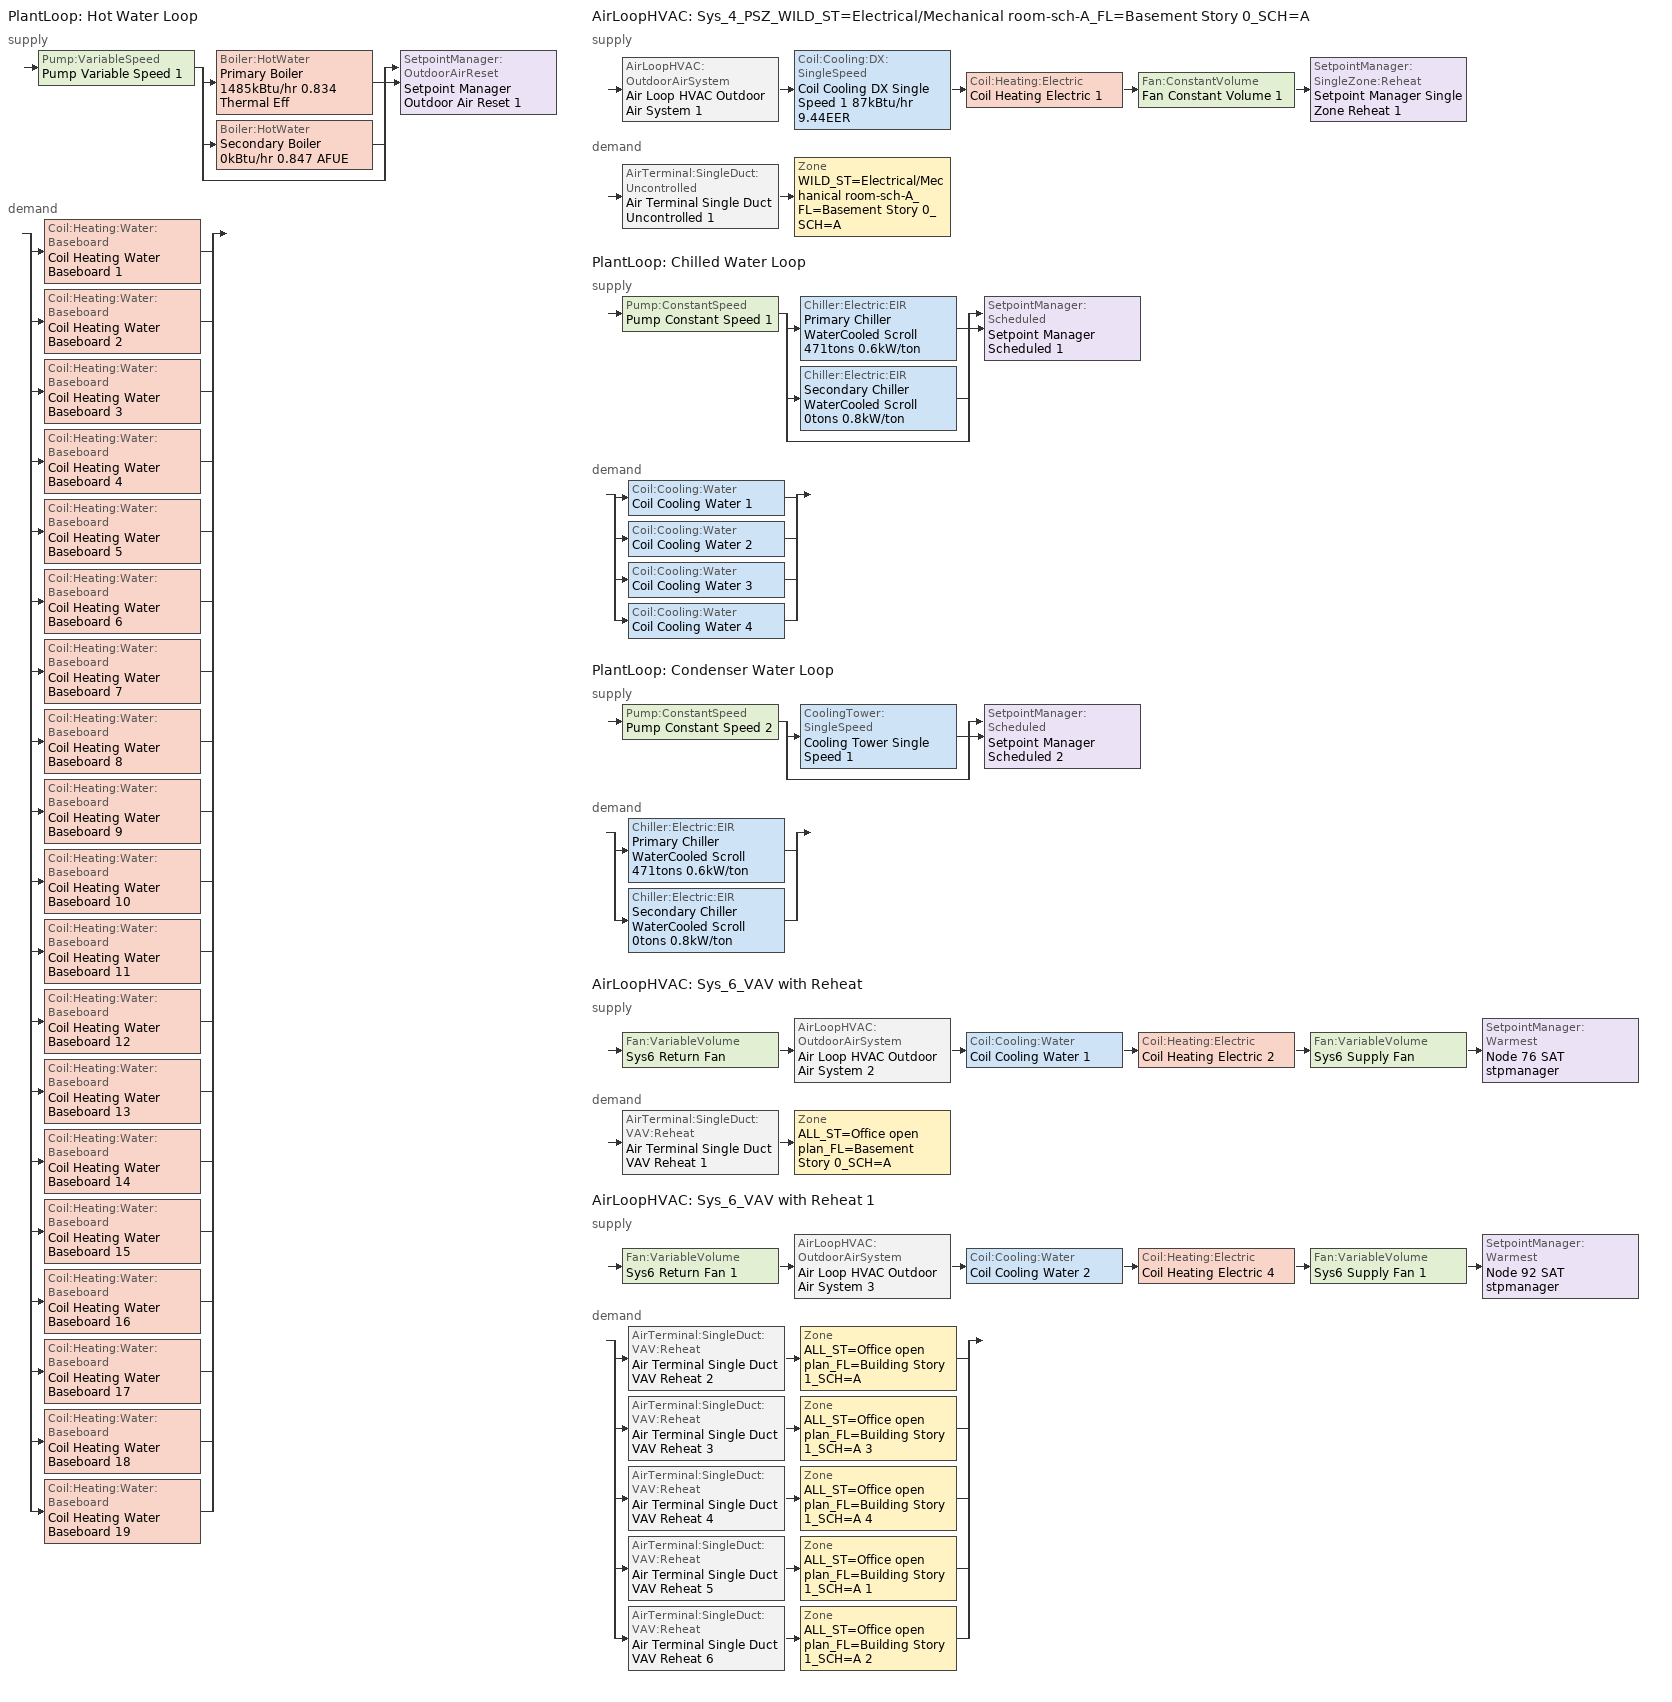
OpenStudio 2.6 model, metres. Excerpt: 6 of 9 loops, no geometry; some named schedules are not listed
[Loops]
PlantLoop 'Hot Water Loop'
 supply: Pump:VariableSpeed 'Pump Variable Speed 1' > split
  | Boiler:HotWater 'Primary Boiler 1485kBtu/hr 0.834 Thermal Eff'
  | Boiler:HotWater 'Secondary Boiler 0kBtu/hr 0.847 AFUE'
  | bypass
  join > SetpointManager:OutdoorAirReset 'Setpoint Manager Outdoor Air Reset 1'
 demand: split
  | Coil:Heating:Water:Baseboard 'Coil Heating Water Baseboard 1'
  | Coil:Heating:Water:Baseboard 'Coil Heating Water Baseboard 2'
  | Coil:Heating:Water:Baseboard 'Coil Heating Water Baseboard 3'
  | Coil:Heating:Water:Baseboard 'Coil Heating Water Baseboard 4'
  | Coil:Heating:Water:Baseboard 'Coil Heating Water Baseboard 5'
  | Coil:Heating:Water:Baseboard 'Coil Heating Water Baseboard 6'
  | Coil:Heating:Water:Baseboard 'Coil Heating Water Baseboard 7'
  | Coil:Heating:Water:Baseboard 'Coil Heating Water Baseboard 8'
  | Coil:Heating:Water:Baseboard 'Coil Heating Water Baseboard 9'
  | Coil:Heating:Water:Baseboard 'Coil Heating Water Baseboard 10'
  | Coil:Heating:Water:Baseboard 'Coil Heating Water Baseboard 11'
  | Coil:Heating:Water:Baseboard 'Coil Heating Water Baseboard 12'
  | Coil:Heating:Water:Baseboard 'Coil Heating Water Baseboard 13'
  | Coil:Heating:Water:Baseboard 'Coil Heating Water Baseboard 14'
  | Coil:Heating:Water:Baseboard 'Coil Heating Water Baseboard 15'
  | Coil:Heating:Water:Baseboard 'Coil Heating Water Baseboard 16'
  | Coil:Heating:Water:Baseboard 'Coil Heating Water Baseboard 17'
  | Coil:Heating:Water:Baseboard 'Coil Heating Water Baseboard 18'
  | Coil:Heating:Water:Baseboard 'Coil Heating Water Baseboard 19'
AirLoopHVAC 'Sys_4_PSZ_WILD_ST=Electrical/Mechanical room-sch-A_FL=Basement Story 0_SCH=A'
 supply: AirLoopHVAC:OutdoorAirSystem 'Air Loop HVAC Outdoor Air System 1' > Coil:Cooling:DX:SingleSpeed 'Coil Cooling DX Single Speed 1 87kBtu/hr 9.44EER' > Coil:Heating:Electric 'Coil Heating Electric 1' > Fan:ConstantVolume 'Fan Constant Volume 1' > SetpointManager:SingleZone:Reheat 'Setpoint Manager Single Zone Reheat 1'
 demand: AirTerminal:SingleDuct:Uncontrolled 'Air Terminal Single Duct Uncontrolled 1' > Zone 'WILD_ST=Electrical/Mechanical room-sch-A_FL=Basement Story 0_SCH=A'
PlantLoop 'Chilled Water Loop'
 supply: Pump:ConstantSpeed 'Pump Constant Speed 1' > split
  | Chiller:Electric:EIR 'Primary Chiller WaterCooled Scroll 471tons 0.6kW/ton'
  | Chiller:Electric:EIR 'Secondary Chiller WaterCooled Scroll 0tons 0.8kW/ton'
  | bypass
  join > SetpointManager:Scheduled 'Setpoint Manager Scheduled 1'
 demand: split
  | Coil:Cooling:Water 'Coil Cooling Water 1'
  | Coil:Cooling:Water 'Coil Cooling Water 2'
  | Coil:Cooling:Water 'Coil Cooling Water 3'
  | Coil:Cooling:Water 'Coil Cooling Water 4'
PlantLoop 'Condenser Water Loop'
 supply: Pump:ConstantSpeed 'Pump Constant Speed 2' > split
  | CoolingTower:SingleSpeed 'Cooling Tower Single Speed 1'
  | bypass
  join > SetpointManager:Scheduled 'Setpoint Manager Scheduled 2'
 demand: split
  | Chiller:Electric:EIR 'Primary Chiller WaterCooled Scroll 471tons 0.6kW/ton'
  | Chiller:Electric:EIR 'Secondary Chiller WaterCooled Scroll 0tons 0.8kW/ton'
AirLoopHVAC 'Sys_6_VAV with Reheat'
 supply: Fan:VariableVolume 'Sys6 Return Fan' > AirLoopHVAC:OutdoorAirSystem 'Air Loop HVAC Outdoor Air System 2' > Coil:Cooling:Water 'Coil Cooling Water 1' > Coil:Heating:Electric 'Coil Heating Electric 2' > Fan:VariableVolume 'Sys6 Supply Fan' > SetpointManager:Warmest 'Node 76 SAT stpmanager'
 demand: AirTerminal:SingleDuct:VAV:Reheat 'Air Terminal Single Duct VAV Reheat 1' > Zone 'ALL_ST=Office open plan_FL=Basement Story 0_SCH=A'
AirLoopHVAC 'Sys_6_VAV with Reheat 1'
 supply: Fan:VariableVolume 'Sys6 Return Fan 1' > AirLoopHVAC:OutdoorAirSystem 'Air Loop HVAC Outdoor Air System 3' > Coil:Cooling:Water 'Coil Cooling Water 2' > Coil:Heating:Electric 'Coil Heating Electric 4' > Fan:VariableVolume 'Sys6 Supply Fan 1' > SetpointManager:Warmest 'Node 92 SAT stpmanager'
 demand: split
  | AirTerminal:SingleDuct:VAV:Reheat 'Air Terminal Single Duct VAV Reheat 2' > Zone 'ALL_ST=Office open plan_FL=Building Story 1_SCH=A'
  | AirTerminal:SingleDuct:VAV:Reheat 'Air Terminal Single Duct VAV Reheat 3' > Zone 'ALL_ST=Office open plan_FL=Building Story 1_SCH=A 3'
  | AirTerminal:SingleDuct:VAV:Reheat 'Air Terminal Single Duct VAV Reheat 4' > Zone 'ALL_ST=Office open plan_FL=Building Story 1_SCH=A 4'
  | AirTerminal:SingleDuct:VAV:Reheat 'Air Terminal Single Duct VAV Reheat 5' > Zone 'ALL_ST=Office open plan_FL=Building Story 1_SCH=A 1'
  | AirTerminal:SingleDuct:VAV:Reheat 'Air Terminal Single Duct VAV Reheat 6' > Zone 'ALL_ST=Office open plan_FL=Building Story 1_SCH=A 2'
[Sizing:Zone] Zone Cooling Design Supply Air Temperature Input Method=SupplyAirTemperature; Zone Cooling Design Supply Air Temperature {C}=13; Zone Cooling Design Supply Air Temperature Difference {deltaC}=11.11; Zone Heating Design Supply Air Temperature Input Method=SupplyAirTemperature; Zone Heating Design Supply Air Temperature {C}=43; Zone Heating Design Supply Air Temperature Difference {deltaC}=11.11; Zone Cooling Design Supply Air Humidity Ratio {kg-H2O/kg-air}=0.0085; Zone Heating Design Supply Air Humidity Ratio {kg-H2O/kg-air}=0.008; Zone Heating Sizing Factor=1.3; Zone Cooling Sizing Factor=1.1; Cooling Design Air Flow Method=DesignDay; Heating Design Air Flow Method=DesignDay; Account for Dedicated Outdoor Air System=No; Dedicated Outdoor Air System Control Strategy=NeutralSupplyAir; Dedicated Outdoor Air Low Setpoint Temperature for Design {C}=autosize; Dedicated Outdoor Air High Setpoint Temperature for Design {C}=autosize
ALL_ST=Office open plan_FL=Building Story 1_SCH=A; ALL_ST=Office open plan_FL=Building Story 1_SCH=A 1; ALL_ST=Office open plan_FL=Building Story 1_SCH=A 2; ALL_ST=Office open plan_FL=Basement Story 0_SCH=A; ALL_ST=Office open plan_FL=Building Story 1_SCH=A 3; ALL_ST=Office open plan_FL=Building Story 1_SCH=A 4; WILD_ST=Electrical/Mechanical room-sch-A_FL=Basement Story 0_SCH=A
[Zone equipment]
ALL_ST=Office open plan_FL=Building Story 1_SCH=A: ALL_ST=Office open plan_FL=Building Story 1_SCH=A erv doas, Air Terminal Single Duct VAV Reheat 2, Zone HVAC Baseboard Convective Water 3
ALL_ST=Office open plan_FL=Building Story 1_SCH=A 1: ALL_ST=Office open plan_FL=Building Story 1_SCH=A 1 erv doas, Air Terminal Single Duct VAV Reheat 5, Zone HVAC Baseboard Convective Water 6
ALL_ST=Office open plan_FL=Building Story 1_SCH=A 2: ALL_ST=Office open plan_FL=Building Story 1_SCH=A 2 erv doas, Air Terminal Single Duct VAV Reheat 6, Zone HVAC Baseboard Convective Water 7
ALL_ST=Office open plan_FL=Basement Story 0_SCH=A: ALL_ST=Office open plan_FL=Basement Story 0_SCH=A erv doas, Air Terminal Single Duct VAV Reheat 1, Zone HVAC Baseboard Convective Water 2
ALL_ST=Office open plan_FL=Building Story 1_SCH=A 3: ALL_ST=Office open plan_FL=Building Story 1_SCH=A 3 erv doas, Air Terminal Single Duct VAV Reheat 3, Zone HVAC Baseboard Convective Water 4
ALL_ST=Office open plan_FL=Building Story 1_SCH=A 4: ALL_ST=Office open plan_FL=Building Story 1_SCH=A 4 erv doas, Air Terminal Single Duct VAV Reheat 4, Zone HVAC Baseboard Convective Water 5
WILD_ST=Electrical/Mechanical room-sch-A_FL=Basement Story 0_SCH=A: WILD_ST=Electrical/Mechanical room-sch-A_FL=Basement Story 0_SCH=A erv doas, Air Terminal Single Duct Uncontrolled 1, Zone HVAC Baseboard Convective Water 1
[PlantLoop] Glycol Concentration=0; Plant Loop Volume {m3}=Autocalculate; Load Distribution Scheme=Optimal
Name | Fluid Type
Hot Water Loop | Water
Chilled Water Loop; Condenser Water Loop
[Sizing:Plant] Sizing Option=NonCoincident; Zone Timesteps in Averaging Window=1; Coincident Sizing Factor Mode=None
Name | Loop Type | Design Loop Exit Temperature {C} | Loop Design Temperature Difference {deltaC}
Hot Water Loop | Heating | 82 | 16
Chilled Water Loop | Cooling | 7 | 6
Condenser Water Loop | Condenser | 29 | 6
[Pump:VariableSpeed]
Pump Variable Speed 1: Motor Efficiency=0.865; Pump Control Type=Intermittent; Skin Loss Radiative Fraction=0.5; Design Power Sizing Method=PowerPerFlowPerPressure; Design Electric Power per Unit Flow Rate {W/(m3/s)}=348701.1; Design Shaft Power per Unit Flow Rate per Unit Head {W-s/m3-Pa}=1.45151; Design Minimum Flow Rate Fraction=0
[Boiler:HotWater] Fuel Type=FuelOil#2; Nominal Thermal Efficiency=0.92; Normalized Boiler Efficiency Curve=BOILER-EFFFPLR-NECB2011; Water Outlet Upper Temperature Limit {C}=99; Parasitic Electric Load {W}=0; Sizing Factor=1
Name | Nominal Capacity {W} | Minimum Part Load Ratio | Boiler Flow Mode
Primary Boiler 1485kBtu/hr 0.834 Thermal Eff | 435306 | 0.25 | LeavingSetpointModulated
Secondary Boiler 0kBtu/hr 0.847 AFUE | 0.001 |  | ConstantFlow
[SetpointManager:OutdoorAirReset]
Setpoint Manager Outdoor Air Reset 1: Control Variable=Temperature; Setpoint at Outdoor Low Temperature {C}=82; Outdoor Low Temperature {C}=-16; Setpoint at Outdoor High Temperature {C}=60; Outdoor High Temperature {C}=0
[AirLoopHVAC] Design Supply Air Flow Rate {m3/s}=AutoSize
Name | Availability Schedule
Sys_4_PSZ_WILD_ST=Electrical/Mechanical room-sch-A_FL=Basement Story 0_SCH=A | Sys_4_PSZ_WILD_ST=Electrical/Mechanical room-sch-A_FL=Basement Story 0_SCH=A Occ Sch
Sys_6_VAV with Reheat | Sys_6_VAV with Reheat Occ Sch
Sys_6_VAV with Reheat 1 | Sys_6_VAV with Reheat 1 Occ Sch
[Sizing:System] Type of Load to Size On=Sensible; Design Outdoor Air Flow Rate {m3/s}=Autosize; Preheat Design Temperature {C}=7; Preheat Design Humidity Ratio {kg-H2O/kg-Air}=0.008; Precool Design Humidity Ratio {kg-H2O/kg-Air}=0.008; Central Cooling Design Supply Air Temperature {C}=13; Sizing Option=NonCoincident; 100% Outdoor Air in Cooling=No; 100% Outdoor Air in Heating=No; Central Cooling Design Supply Air Humidity Ratio {kg-H2O/kg-Air}=0.0085; Central Heating Design Supply Air Humidity Ratio {kg-H2O/kg-Air}=0.008; Cooling Design Air Flow Method=DesignDay; Cooling Design Air Flow Rate {m3/s}=0; Heating Design Air Flow Method=DesignDay; Heating Design Air Flow Rate {m3/s}=0; System Outdoor Air Method=ZoneSum; Zone Maximum Outdoor Air Fraction=1; Cooling Supply Air Flow Rate Per Floor Area {m3/s-m2}=0.00996765; Cooling Fraction of Autosized Cooling Supply Air Flow Rate=1; Cooling Supply Air Flow Rate Per Unit Cooling Capacity {m3/s-W}=3.94755e-05; Heating Supply Air Flow Rate Per Floor Area {m3/s-m2}=0.00996765; Heating Fraction of Autosized Heating Supply Air Flow Rate=1; Heating Fraction of Autosized Cooling Supply Air Flow Rate=1; Heating Supply Air Flow Rate Per Unit Heating Capacity {m3/s-W}=3.15882e-05; Cooling Design Capacity Method=CoolingDesignCapacity; Cooling Design Capacity {W}=autosize; Cooling Design Capacity Per Floor Area {W/m2}=234.7; Fraction of Autosized Cooling Design Capacity=1; Heating Design Capacity Method=HeatingDesignCapacity; Heating Design Capacity {W}=autosize; Heating Design Capacity Per Floor Area {W/m2}=157; Fraction of Autosized Heating Design Capacity=1; Central Cooling Capacity Control Method=OnOff
Name | Minimum System Air Flow Ratio | Precool Design Temperature {C} | Central Heating Design Supply Air Temperature {C}
Sys_4_PSZ_WILD_ST=Electrical/Mechanical room-sch-A_FL=Basement Story 0_SCH=A | 1 | 13 | 43
Sys_6_VAV with Reheat; Sys_6_VAV with Reheat 1 | 0.3 | 12.8 | 13.1
[Fan:ConstantVolume]
Fan Constant Volume 1: Availability Schedule=Always On Discrete; Fan Efficiency=0.39975; Pressure Rise {Pa}=640; Maximum Flow Rate {m3/s}=AutoSize; Motor Efficiency=0.615
[Coil:Heating:Electric] Availability Schedule=Always On Discrete
Coil Heating Electric 1; Coil Heating Electric 2; Coil Heating Electric 3; Coil Heating Electric 4; Coil Heating Electric 5; Coil Heating Electric 6; Coil Heating Electric 7; Coil Heating Electric 8; Coil Heating Electric 9
[Coil:Cooling:DX:SingleSpeed]
Coil Cooling DX Single Speed 1 87kBtu/hr 9.44EER: Availability Schedule=Always On Discrete; Rated Total Cooling Capacity {W}=autosize; Rated Sensible Heat Ratio=autosize; Rated COP {W/W}=3.25546; Rated Air Flow Rate {m3/s}=autosize; Rated Evaporator Fan Power Per Volume Flow Rate {W/(m3/s)}=773.3; Total Cooling Capacity Function of Temperature Curve=DXCOOL-NECB2011-REF-CAPFT; Total Cooling Capacity Function of Flow Fraction Curve=DXCOOL-NECB2011-REF-CAPFFLOW; Energy Input Ratio Function of Temperature Curve=DXCOOL-NECB2011-REF-COOLEIRFT; Energy Input Ratio Function of Flow Fraction Curve=DXCOOL-NECB2011-REF-COOLEIRFFLOW; Part Load Fraction Correlation Curve=DXCOOL-NECB2011-REF-COOLPLFFPLR; Condenser Type=AirCooled; Evaporative Condenser Effectiveness=0; Evaporative Condenser Air Flow Rate {m3/s}=Autosize; Evaporative Condenser Pump Rated Power Consumption {W}=Autosize; Crankcase Heater Capacity {W}=0; Maximum Outdoor Dry-Bulb Temperature for Crankcase Heater Operation {C}=0; Basin Heater Capacity {W/K}=0; Basin Heater Setpoint Temperature {C}=10
[Controller:OutdoorAir] Minimum Outdoor Air Flow Rate {m3/s}=0; Maximum Outdoor Air Flow Rate {m3/s}=0; Economizer Control Action Type=ModulateFlow; Lockout Type=NoLockout; Minimum Limit Type=FixedMinimum; High Humidity Control=No; Heat Recovery Bypass Control Type=BypassWhenOAFlowGreaterThanMinimum
Name | Economizer Control Type | Minimum Outdoor Air Schedule | Controller Mechanical Ventilation | Economizer Maximum Limit Dry-Bulb Temperature {C} | Economizer Maximum Limit Enthalpy {J/kg} | Economizer Minimum Limit Dry-Bulb Temperature {C}
Controller Outdoor Air 1 | DifferentialEnthalpy | Sys_4_PSZ_WILD_ST=Electrical/Mechanical room-sch-A_FL=Basement Story 0_SCH=A Occ Sch | Controller Mechanical Ventilation 1
Controller Outdoor Air 2 | NoEconomizer | Sys_6_VAV with Reheat Occ Sch | Controller Mechanical Ventilation 2 | 28 | 64000 | -100
Controller Outdoor Air 3 | DifferentialEnthalpy | Sys_6_VAV with Reheat 1 Occ Sch | Controller Mechanical Ventilation 3
[Controller:MechanicalVentilation] Availability Schedule=Always On Discrete; System Outdoor Air Method=ZoneSum
Controller Mechanical Ventilation 1; Controller Mechanical Ventilation 2; Controller Mechanical Ventilation 3
[AirLoopHVAC:OutdoorAirSystem]
Name | Controller
Air Loop HVAC Outdoor Air System 1 | Controller Outdoor Air 1
Air Loop HVAC Outdoor Air System 2 | Controller Outdoor Air 2
Air Loop HVAC Outdoor Air System 3 | Controller Outdoor Air 3
[SetpointManager:SingleZone:Reheat]
Setpoint Manager Single Zone Reheat 1: Minimum Supply Air Temperature {C}=13; Maximum Supply Air Temperature {C}=43; Control Zone=WILD_ST=Electrical/Mechanical room-sch-A_FL=Basement Story 0_SCH=A
[AirTerminal:SingleDuct:Uncontrolled]
Air Terminal Single Duct Uncontrolled 1: Availability Schedule=Always On Discrete; Maximum Air Flow Rate {m3/s}=AutoSize
[Coil:Heating:Water:Baseboard] Heating Design Capacity Method=HeatingDesignCapacity; Heating Design Capacity {W}=autosize; Heating Design Capacity Per Floor Area {W/m2}=0; Fraction of Autosized Heating Design Capacity=0.8
Coil Heating Water Baseboard 1; Coil Heating Water Baseboard 2; Coil Heating Water Baseboard 3; Coil Heating Water Baseboard 4; Coil Heating Water Baseboard 5; Coil Heating Water Baseboard 6; Coil Heating Water Baseboard 7; Coil Heating Water Baseboard 8; Coil Heating Water Baseboard 9; Coil Heating Water Baseboard 10; Coil Heating Water Baseboard 11; Coil Heating Water Baseboard 12; Coil Heating Water Baseboard 13; Coil Heating Water Baseboard 14; Coil Heating Water Baseboard 15; Coil Heating Water Baseboard 16; Coil Heating Water Baseboard 17; Coil Heating Water Baseboard 18; Coil Heating Water Baseboard 19
[ZoneHVAC:Baseboard:Convective:Water] Availability Schedule=Always On Discrete
Name | Heating Coil
Zone HVAC Baseboard Convective Water 1 | Coil Heating Water Baseboard 1
Zone HVAC Baseboard Convective Water 2 | Coil Heating Water Baseboard 2
Zone HVAC Baseboard Convective Water 3 | Coil Heating Water Baseboard 3
Zone HVAC Baseboard Convective Water 4 | Coil Heating Water Baseboard 4
Zone HVAC Baseboard Convective Water 5 | Coil Heating Water Baseboard 5
Zone HVAC Baseboard Convective Water 6 | Coil Heating Water Baseboard 6
Zone HVAC Baseboard Convective Water 7 | Coil Heating Water Baseboard 7
Zone HVAC Baseboard Convective Water 8 | Coil Heating Water Baseboard 8
Zone HVAC Baseboard Convective Water 9 | Coil Heating Water Baseboard 9
Zone HVAC Baseboard Convective Water 10 | Coil Heating Water Baseboard 10
Zone HVAC Baseboard Convective Water 11 | Coil Heating Water Baseboard 11
Zone HVAC Baseboard Convective Water 12 | Coil Heating Water Baseboard 12
Zone HVAC Baseboard Convective Water 13 | Coil Heating Water Baseboard 13
Zone HVAC Baseboard Convective Water 14 | Coil Heating Water Baseboard 14
Zone HVAC Baseboard Convective Water 15 | Coil Heating Water Baseboard 15
Zone HVAC Baseboard Convective Water 16 | Coil Heating Water Baseboard 16
Zone HVAC Baseboard Convective Water 17 | Coil Heating Water Baseboard 17
Zone HVAC Baseboard Convective Water 18 | Coil Heating Water Baseboard 18
Zone HVAC Baseboard Convective Water 19 | Coil Heating Water Baseboard 19
[Pump:ConstantSpeed] Rated Flow Rate {m3/s}=autosize; Rated Pump Head {Pa}=179352; Rated Power Consumption {W}=autosize; Fraction of Motor Inefficiencies to Fluid Stream=0; Pump Control Type=Intermittent; Design Power Sizing Method=PowerPerFlowPerPressure; Design Electric Power per Unit Flow Rate {W/(m3/s)}=348701.1
Name | Motor Efficiency | Design Shaft Power per Unit Flow Rate per Unit Head {W-s/m3-Pa}
Pump Constant Speed 1 | 0.936 | 1.83242
Pump Constant Speed 2 | 0.945 | 1.58575
[Chiller:Electric:EIR] Cooling Capacity Function of Temperature Curve=WaterCooled_Scroll_CAPFT_NECB2011; Electric Input to Cooling Output Ratio Function of Temperature Curve=WaterCooled_Scroll_EIRFT_NECB2011; Electric Input to Cooling Output Ratio Function of Part Load Ratio Curve=WaterCooled_Scroll_EIRFPLR_NECB2011; Minimum Part Load Ratio=0.25; Minimum Unloading Ratio=0.25; Condenser Type=WaterCooled; Chiller Flow Mode=LeavingSetpointModulated; Design Heat Recovery Water Flow Rate {m3/s}=0; Sizing Factor=1; Basin Heater Capacity {W/K}=0; Basin Heater Setpoint Temperature {C}=10
Name | Reference Capacity {W} | Reference COP {W/W}
Primary Chiller WaterCooled Scroll 471tons 0.6kW/ton | 1.65714e+06 | 5.67258
Secondary Chiller WaterCooled Scroll 0tons 0.8kW/ton | 0.001 | 4.5032
[SetpointManager:Scheduled] Control Variable=Temperature
Name | Schedule
Setpoint Manager Scheduled 1 | CHW Temp
Setpoint Manager Scheduled 2 | CW Temp
[CoolingTower:SingleSpeed]
Cooling Tower Single Speed 1: Design Water Flow Rate {m3/s}=autosize; Design Air Flow Rate {m3/s}=autosize; Fan Power at Design Air Flow Rate {W}=25340.5; U-Factor Times Area Value at Design Air Flow Rate {W/K}=autosize; Air Flow Rate in Free Convection Regime {m3/s}=autosize; U-Factor Times Area Value at Free Convection Air Flow Rate {W/K}=autosize; Performance Input Method=UFactorTimesAreaAndDesignWaterFlowRate; Free Convection Capacity {W}=0; Basin Heater Capacity {W/K}=0; Evaporation Loss Mode=LossFactor; Evaporation Loss Factor {percent/K}=0.2; Drift Loss Percent {percent}=0.008; Blowdown Calculation Mode=ConcentrationRatio; Blowdown Concentration Ratio=3; Capacity Control=FanCycling; Number of Cells=2; Cell Control=MinimalCell; Cell Minimum  Water Flow Rate Fraction=0.33; Cell Maximum Water Flow Rate Fraction=2.5; Sizing Factor=1; Free Convection Air Flow Rate Sizing Factor=0.1; Free Convection U-Factor Times Area Value Sizing Factor=0.1; Heat Rejection Capacity and Nominal Capacity Sizing Ratio=1.25; Free Convection Nominal Capacity Sizing Factor=0.1; Design Inlet Air Dry-Bulb Temperature {C}=35; Design Inlet Air Wet-Bulb Temperature {C}=24; Design Approach Temperature {deltaC}=5; Design Range Temperature {deltaC}=6
[Fan:VariableVolume] Availability Schedule=Always On Discrete; Maximum Flow Rate {m3/s}=Autosize; Fan Power Minimum Flow Rate Input Method=Fraction; Fan Power Minimum Air Flow Rate {m3/s}=0; Motor In Airstream Fraction=1; Fan Power Coefficient 5=0
Name | Fan Efficiency | Pressure Rise {Pa} | Fan Power Minimum Flow Fraction | Motor Efficiency | Fan Power Coefficient 1 | Fan Power Coefficient 2 | Fan Power Coefficient 3 | Fan Power Coefficient 4
Sys6 Supply Fan | 0.549965 | 1000 | 0.68 | 0.8461 | -2.4176 | 9.5874 | -11.559 | 5.4009
Sys6 Return Fan; Sys6 Return Fan 1 | 0.299975 | 250 | 0.68 | 0.4615 | -2.4176 | 9.5874 | -11.559 | 5.4009
Sys6 Supply Fan 1 | 0.549965 | 1000 | 0.5 | 0.8461 | -4.1457 | 16.803 | -19.471 | 7.8488
[Coil:Cooling:Water] Availability Schedule=Always On Discrete
Coil Cooling Water 1; Coil Cooling Water 2; Coil Cooling Water 3; Coil Cooling Water 4
[Controller:WaterCoil] Action=Reverse; Minimum Actuated Flow {m3/s}=0
Name | Water Coil
Controller Water Coil 1 | Coil Cooling Water 1
Controller Water Coil 2 | Coil Cooling Water 2
Controller Water Coil 3 | Coil Cooling Water 3
Controller Water Coil 4 | Coil Cooling Water 4
[AirTerminal:SingleDuct:VAV:Reheat] Availability Schedule=Always On Discrete; Maximum Air Flow Rate {m3/s}=AutoSize; Zone Minimum Air Flow Input Method=Constant; Constant Minimum Air Flow Fraction=0.05; Maximum Hot Water or Steam Flow Rate {m3/s}=AutoSize; Minimum Hot Water or Steam Flow Rate {m3/s}=0; Convergence Tolerance=0.001; Damper Heating Action=Normal; Maximum Flow per Zone Floor Area During Reheat {m3/s-m2}=AutoSize; Maximum Reheat Air Temperature {C}=43; Control For Outdoor Air=No
Name | Fixed Minimum Air Flow Rate {m3/s} | Reheat Coil | Maximum Flow Fraction During Reheat
Air Terminal Single Duct VAV Reheat 1 | 1.56736 | Coil Heating Electric 3 | AutoSize
Air Terminal Single Duct VAV Reheat 2 | 5.06465 | Coil Heating Electric 5 | 0.5
Air Terminal Single Duct VAV Reheat 3 | 0.626839 | Coil Heating Electric 6 | 0.5
Air Terminal Single Duct VAV Reheat 4 | 0.40395 | Coil Heating Electric 7 | 0.5
Air Terminal Single Duct VAV Reheat 5 | 0.626826 | Coil Heating Electric 8 | 0.5
Air Terminal Single Duct VAV Reheat 6 | 0.40395 | Coil Heating Electric 9 | 0.5
[HeatExchanger:AirToAir:SensibleAndLatent] Availability Schedule=Always On Discrete; Nominal Supply Air Flow Rate {m3/s}=autosize; Sensible Effectiveness at 100% Heating Air Flow=0.76; Latent Effectiveness at 100% Heating Air Flow=0.75; Sensible Effectiveness at 75% Heating Air Flow=0.81; Latent Effectiveness at 75% Heating Air Flow=0.75; Sensible Effectiveness at 100% Cooling Air Flow=0.76; Latent Effectiveness at 100% Cooling Air Flow=0.75; Sensible Effectiveness at 75% Cooling Air Flow=0.81; Latent Effectiveness at 75% Cooling Air Flow=0.75; Supply Air Outlet Temperature Control=No; Heat Exchanger Type=Rotary; Frost Control Type=ExhaustAirRecirculation; Threshold Temperature {C}=-23.3; Initial Defrost Time Fraction=0.167; Rate of Defrost Time Fraction Increase {1/K}=0.012; Economizer Lockout=No
Name | Nominal Electric Power {W}
ALL_ST=Office open plan_FL=Building Story 1_SCH=A erv hx | 816.095
ALL_ST=Office open plan_FL=Building Story 1_SCH=A 3 erv hx | 144.818
ALL_ST=Office open plan_FL=Building Story 1_SCH=A 4 erv hx; ALL_ST=Office open plan_FL=Building Story 1_SCH=A 2 erv hx | 111.103
ALL_ST=Office open plan_FL=Building Story 1_SCH=A 1 erv hx | 144.816
ALL_ST=Office open plan_FL=Basement Story 0_SCH=A erv hx | 287.084
WILD_ST=Electrical/Mechanical room-sch-A_FL=Basement Story 0_SCH=A erv hx | 657.844
[ZoneHVAC:EnergyRecoveryVentilator:Controller] Temperature High Limit {C}=19; Temperature Low Limit {C}=13; Exhaust Air Temperature Limit=NoExhaustAirTemperatureLimit; Exhaust Air Enthalpy Limit=NoExhaustAirEnthalpyLimit; Time of Day Economizer Flow Control Schedule=Always Off Discrete; High Humidity Control Flag=No; High Humidity Outdoor Air Flow Ratio=1; Control High Indoor Humidity Based on Outdoor Humidity Ratio=Yes
Name | Electronic Enthalpy Limit Curve
ALL_ST=Office open plan_FL=Building Story 1_SCH=A erv contr | Curve Cubic 14
ALL_ST=Office open plan_FL=Building Story 1_SCH=A 3 erv contr | Curve Cubic 15
ALL_ST=Office open plan_FL=Building Story 1_SCH=A 4 erv contr | Curve Cubic 16
ALL_ST=Office open plan_FL=Building Story 1_SCH=A 1 erv contr | Curve Cubic 17
ALL_ST=Office open plan_FL=Building Story 1_SCH=A 2 erv contr | Curve Cubic 18
ALL_ST=Office open plan_FL=Basement Story 0_SCH=A erv contr | Curve Cubic 19
WILD_ST=Electrical/Mechanical room-sch-A_FL=Basement Story 0_SCH=A erv contr | Curve Cubic 20
[Fan:OnOff] Availability Schedule=Always On Discrete; Fan Efficiency=0.75; Pressure Rise {Pa}=200; Maximum Flow Rate {m3/s}=autosize; Motor Efficiency=0.9; Motor In Airstream Fraction=1
Name | Fan Power Ratio Function of Speed Ratio Curve | Fan Efficiency Ratio Function of Speed Ratio Curve
ALL_ST=Office open plan_FL=Building Story 1_SCH=A erv sup fan | Fan On Off Power Curve 26 | Fan On Off Efficiency Curve 26
ALL_ST=Office open plan_FL=Building Story 1_SCH=A erv exh fan | Fan On Off Power Curve 27 | Fan On Off Efficiency Curve 27
ALL_ST=Office open plan_FL=Building Story 1_SCH=A 3 erv sup fan | Fan On Off Power Curve 28 | Fan On Off Efficiency Curve 28
ALL_ST=Office open plan_FL=Building Story 1_SCH=A 3 erv exh fan | Fan On Off Power Curve 29 | Fan On Off Efficiency Curve 29
ALL_ST=Office open plan_FL=Building Story 1_SCH=A 4 erv sup fan | Fan On Off Power Curve 30 | Fan On Off Efficiency Curve 30
ALL_ST=Office open plan_FL=Building Story 1_SCH=A 4 erv exh fan | Fan On Off Power Curve 31 | Fan On Off Efficiency Curve 31
ALL_ST=Office open plan_FL=Building Story 1_SCH=A 1 erv sup fan | Fan On Off Power Curve 32 | Fan On Off Efficiency Curve 32
ALL_ST=Office open plan_FL=Building Story 1_SCH=A 1 erv exh fan | Fan On Off Power Curve 33 | Fan On Off Efficiency Curve 33
ALL_ST=Office open plan_FL=Building Story 1_SCH=A 2 erv sup fan | Fan On Off Power Curve 34 | Fan On Off Efficiency Curve 34
ALL_ST=Office open plan_FL=Building Story 1_SCH=A 2 erv exh fan | Fan On Off Power Curve 35 | Fan On Off Efficiency Curve 35
ALL_ST=Office open plan_FL=Basement Story 0_SCH=A erv sup fan | Fan On Off Power Curve 36 | Fan On Off Efficiency Curve 36
ALL_ST=Office open plan_FL=Basement Story 0_SCH=A erv exh fan | Fan On Off Power Curve 37 | Fan On Off Efficiency Curve 37
WILD_ST=Electrical/Mechanical room-sch-A_FL=Basement Story 0_SCH=A erv sup fan | Fan On Off Power Curve 38 | Fan On Off Efficiency Curve 38
WILD_ST=Electrical/Mechanical room-sch-A_FL=Basement Story 0_SCH=A erv exh fan | Fan On Off Power Curve 39 | Fan On Off Efficiency Curve 39
[ZoneHVAC:EnergyRecoveryVentilator] Supply Air Flow Rate {m3/s}=autosize; Exhaust Air Flow Rate {m3/s}=autosize; Ventilation Rate per Occupant {m3/s-person}=0
Name | Availability Schedule | Heat Exchanger | Supply Air Fan | Exhaust Air Fan | Controller | Ventilation Rate per Unit Floor Area {m3/s-m2}
ALL_ST=Office open plan_FL=Building Story 1_SCH=A erv doas | Sys_6_VAV with Reheat 1 Occ Sch | ALL_ST=Office open plan_FL=Building Story 1_SCH=A erv hx | ALL_ST=Office open plan_FL=Building Story 1_SCH=A erv sup fan | ALL_ST=Office open plan_FL=Building Story 1_SCH=A erv exh fan | ALL_ST=Office open plan_FL=Building Story 1_SCH=A erv contr | 0.00042164
ALL_ST=Office open plan_FL=Building Story 1_SCH=A 3 erv doas | Sys_6_VAV with Reheat 1 Occ Sch | ALL_ST=Office open plan_FL=Building Story 1_SCH=A 3 erv hx | ALL_ST=Office open plan_FL=Building Story 1_SCH=A 3 erv sup fan | ALL_ST=Office open plan_FL=Building Story 1_SCH=A 3 erv exh fan | ALL_ST=Office open plan_FL=Building Story 1_SCH=A 3 erv contr | 0.00042164
ALL_ST=Office open plan_FL=Building Story 1_SCH=A 4 erv doas | Sys_6_VAV with Reheat 1 Occ Sch | ALL_ST=Office open plan_FL=Building Story 1_SCH=A 4 erv hx | ALL_ST=Office open plan_FL=Building Story 1_SCH=A 4 erv sup fan | ALL_ST=Office open plan_FL=Building Story 1_SCH=A 4 erv exh fan | ALL_ST=Office open plan_FL=Building Story 1_SCH=A 4 erv contr | 0.00042164
ALL_ST=Office open plan_FL=Building Story 1_SCH=A 1 erv doas | Sys_6_VAV with Reheat 1 Occ Sch | ALL_ST=Office open plan_FL=Building Story 1_SCH=A 1 erv hx | ALL_ST=Office open plan_FL=Building Story 1_SCH=A 1 erv sup fan | ALL_ST=Office open plan_FL=Building Story 1_SCH=A 1 erv exh fan | ALL_ST=Office open plan_FL=Building Story 1_SCH=A 1 erv contr | 0.00042164
ALL_ST=Office open plan_FL=Building Story 1_SCH=A 2 erv doas | Sys_6_VAV with Reheat 1 Occ Sch | ALL_ST=Office open plan_FL=Building Story 1_SCH=A 2 erv hx | ALL_ST=Office open plan_FL=Building Story 1_SCH=A 2 erv sup fan | ALL_ST=Office open plan_FL=Building Story 1_SCH=A 2 erv exh fan | ALL_ST=Office open plan_FL=Building Story 1_SCH=A 2 erv contr | 0.00042164
ALL_ST=Office open plan_FL=Basement Story 0_SCH=A erv doas | Sys_6_VAV with Reheat Occ Sch | ALL_ST=Office open plan_FL=Basement Story 0_SCH=A erv hx | ALL_ST=Office open plan_FL=Basement Story 0_SCH=A erv sup fan | ALL_ST=Office open plan_FL=Basement Story 0_SCH=A erv exh fan | ALL_ST=Office open plan_FL=Basement Story 0_SCH=A erv contr | 0.00042164
WILD_ST=Electrical/Mechanical room-sch-A_FL=Basement Story 0_SCH=A erv doas | Sys_4_PSZ_WILD_ST=Electrical/Mechanical room-sch-A_FL=Basement Story 0_SCH=A Occ Sch | WILD_ST=Electrical/Mechanical room-sch-A_FL=Basement Story 0_SCH=A erv hx | WILD_ST=Electrical/Mechanical room-sch-A_FL=Basement Story 0_SCH=A erv sup fan | WILD_ST=Electrical/Mechanical room-sch-A_FL=Basement Story 0_SCH=A erv exh fan | WILD_ST=Electrical/Mechanical room-sch-A_FL=Basement Story 0_SCH=A erv contr | 0.0003048
[SetpointManager:Warmest] Control Variable=Temperature; Minimum Setpoint Temperature {C}=12; Maximum Setpoint Temperature {C}=35; Strategy=MaximumTemperature
Node 92 SAT stpmanager; Node 76 SAT stpmanager
[Schedule:Ruleset]
Name | Default Day Schedule | Summer Design Day Schedule | Winter Design Day Schedule
CHW Temp | Schedule Day 3
CW Temp | Schedule Day 4
Sys_4_PSZ_WILD_ST=Electrical/Mechanical room-sch-A_FL=Basement Story 0_SCH=A Occ Sch | Sys_4_PSZ_WILD_ST=Electrical/Mechanical room-sch-A_FL=Basement Story 0_SCH=A Occ Sch Default | Sys_4_PSZ_WILD_ST=Electrical/Mechanical room-sch-A_FL=Basement Story 0_SCH=A Occ Sch Summer Design Day | Sys_4_PSZ_WILD_ST=Electrical/Mechanical room-sch-A_FL=Basement Story 0_SCH=A Occ Sch Winter Design Day
Sys_6_VAV with Reheat Occ Sch | Sys_6_VAV with Reheat Occ Sch Default | Sys_6_VAV with Reheat Occ Sch Summer Design Day | Sys_6_VAV with Reheat Occ Sch Winter Design Day
Sys_6_VAV with Reheat 1 Occ Sch | Sys_6_VAV with Reheat 1 Occ Sch Default | Sys_6_VAV with Reheat 1 Occ Sch Summer Design Day | Sys_6_VAV with Reheat 1 Occ Sch Winter Design Day
[Schedule:Day]
Schedule Day 3; wkdCHW Temp 1; satCHW Temp 1; sunCHW Temp 1: 1, 0, 7, 2, 0, 7, 3, 0, 7, 4, 0, 7, 5, 0, 7, 6, 0, 7, 7, 0, 7, 8, 0, 7, 9, 0, 7, 10, 0, 7, 11, 0, 7, 12, 0, 7, 13, 0, 7, 14, 0, 7, 15, 0, 7, 16, 0, 7, 17, 0, 7, 18, 0, 7, 19, 0, 7, 20, 0, 7, 21, 0, 7, 22, 0, 7, 23, 0, 7, 24, 0, 7
Schedule Day 4; wkdCW Temp 1; satCW Temp 1; sunCW Temp 1: 1, 0, 29, 2, 0, 29, 3, 0, 29, 4, 0, 29, 5, 0, 29, 6, 0, 29, 7, 0, 29, 8, 0, 29, 9, 0, 29, 10, 0, 29, 11, 0, 29, 12, 0, 29, 13, 0, 29, 14, 0, 29, 15, 0, 29, 16, 0, 29, 17, 0, 29, 18, 0, 29, 19, 0, 29, 20, 0, 29, 21, 0, 29, 22, 0, 29, 23, 0, 29, 24, 0, 29
Sys_4_PSZ_WILD_ST=Electrical/Mechanical room-sch-A_FL=Basement Story 0_SCH=A Occ Sch Default; Sys_4_PSZ_WILD_ST=Electrical/Mechanical room-sch-A_FL=Basement Story 0_SCH=A Occ Sch Winter Design Day; Sys_4_PSZ_WILD_ST=Electrical/Mechanical room-sch-A_FL=Basement Story 0_SCH=A Occ Sch Summer Design Day; Sys_6_VAV with Reheat Occ Sch Default; Sys_6_VAV with Reheat Occ Sch Winter Design Day; Sys_6_VAV with Reheat Occ Sch Summer Design Day; Sys_6_VAV with Reheat 1 Occ Sch Default; Sys_6_VAV with Reheat 1 Occ Sch Winter Design Day; Sys_6_VAV with Reheat 1 Occ Sch Summer Design Day: 24, 0, 1
Sys_4_PSZ_WILD_ST=Electrical/Mechanical room-sch-A_FL=Basement Story 0_SCH=A Occ Sch Monday; Sys_4_PSZ_WILD_ST=Electrical/Mechanical room-sch-A_FL=Basement Story 0_SCH=A Occ Sch Tuesday; Sys_4_PSZ_WILD_ST=Electrical/Mechanical room-sch-A_FL=Basement Story 0_SCH=A Occ Sch Wednesday; Sys_4_PSZ_WILD_ST=Electrical/Mechanical room-sch-A_FL=Basement Story 0_SCH=A Occ Sch Thursday; Sys_4_PSZ_WILD_ST=Electrical/Mechanical room-sch-A_FL=Basement Story 0_SCH=A Occ Sch Friday; Sys_6_VAV with Reheat Occ Sch Monday; Sys_6_VAV with Reheat Occ Sch Tuesday; Sys_6_VAV with Reheat Occ Sch Wednesday; Sys_6_VAV with Reheat Occ Sch Thursday; Sys_6_VAV with Reheat Occ Sch Friday; Sys_6_VAV with Reheat 1 Occ Sch Monday; Sys_6_VAV with Reheat 1 Occ Sch Tuesday; Sys_6_VAV with Reheat 1 Occ Sch Wednesday; Sys_6_VAV with Reheat 1 Occ Sch Thursday; Sys_6_VAV with Reheat 1 Occ Sch Friday: 8, 0, 0, 19, 0, 1, 24, 0, 0
Sys_4_PSZ_WILD_ST=Electrical/Mechanical room-sch-A_FL=Basement Story 0_SCH=A Occ Sch Saturday; Sys_4_PSZ_WILD_ST=Electrical/Mechanical room-sch-A_FL=Basement Story 0_SCH=A Occ Sch Sunday; Sys_6_VAV with Reheat Occ Sch Saturday; Sys_6_VAV with Reheat Occ Sch Sunday; Sys_6_VAV with Reheat 1 Occ Sch Saturday; Sys_6_VAV with Reheat 1 Occ Sch Sunday: 24, 0, 0
[Schedule:Rule] Date Specification Type=DateRange; Start Month=1; Start Day=1; End Month=12
Name | Schedule Ruleset | Rule Order | Day Schedule | Apply Sunday | Apply Monday | Apply Tuesday | Apply Wednesday | Apply Thursday | Apply Friday | Apply Saturday | End Day
wkdCHW Temp rule | CHW Temp | 2 | wkdCHW Temp 1 | No | Yes | Yes | Yes | Yes | Yes | No | 31
satCHW Temprule | CHW Temp | 1 | satCHW Temp 1 | No | No | No | No | No | No | Yes | 31
sunCHW Temprule | CHW Temp | 0 | sunCHW Temp 1 | Yes | No | No | No | No | No | No | 31
wkdCW Temp rule | CW Temp | 2 | wkdCW Temp 1 | No | Yes | Yes | Yes | Yes | Yes | No | 31
satCW Temprule | CW Temp | 1 | satCW Temp 1 | No | No | No | No | No | No | Yes | 31
sunCW Temprule | CW Temp | 0 | sunCW Temp 1 | Yes | No | No | No | No | No | No | 31
Sys_4_PSZ_WILD_ST=Electrical/Mechanical room-sch-A_FL=Basement Story 0_SCH=A Occ Sch Monday Rule | Sys_4_PSZ_WILD_ST=Electrical/Mechanical room-sch-A_FL=Basement Story 0_SCH=A Occ Sch | 6 | Sys_4_PSZ_WILD_ST=Electrical/Mechanical room-sch-A_FL=Basement Story 0_SCH=A Occ Sch Monday |  | Yes |  |  |  |  |  | 25
Sys_4_PSZ_WILD_ST=Electrical/Mechanical room-sch-A_FL=Basement Story 0_SCH=A Occ Sch Tuesday Rule | Sys_4_PSZ_WILD_ST=Electrical/Mechanical room-sch-A_FL=Basement Story 0_SCH=A Occ Sch | 5 | Sys_4_PSZ_WILD_ST=Electrical/Mechanical room-sch-A_FL=Basement Story 0_SCH=A Occ Sch Tuesday |  |  | Yes |  |  |  |  | 26
Sys_4_PSZ_WILD_ST=Electrical/Mechanical room-sch-A_FL=Basement Story 0_SCH=A Occ Sch Wednesday Rule | Sys_4_PSZ_WILD_ST=Electrical/Mechanical room-sch-A_FL=Basement Story 0_SCH=A Occ Sch | 4 | Sys_4_PSZ_WILD_ST=Electrical/Mechanical room-sch-A_FL=Basement Story 0_SCH=A Occ Sch Wednesday |  |  |  | Yes |  |  |  | 27
Sys_4_PSZ_WILD_ST=Electrical/Mechanical room-sch-A_FL=Basement Story 0_SCH=A Occ Sch Thursday Rule | Sys_4_PSZ_WILD_ST=Electrical/Mechanical room-sch-A_FL=Basement Story 0_SCH=A Occ Sch | 3 | Sys_4_PSZ_WILD_ST=Electrical/Mechanical room-sch-A_FL=Basement Story 0_SCH=A Occ Sch Thursday |  |  |  |  | Yes |  |  | 28
Sys_4_PSZ_WILD_ST=Electrical/Mechanical room-sch-A_FL=Basement Story 0_SCH=A Occ Sch Friday Rule | Sys_4_PSZ_WILD_ST=Electrical/Mechanical room-sch-A_FL=Basement Story 0_SCH=A Occ Sch | 2 | Sys_4_PSZ_WILD_ST=Electrical/Mechanical room-sch-A_FL=Basement Story 0_SCH=A Occ Sch Friday |  |  |  |  |  | Yes |  | 29
Sys_4_PSZ_WILD_ST=Electrical/Mechanical room-sch-A_FL=Basement Story 0_SCH=A Occ Sch Saturday Rule | Sys_4_PSZ_WILD_ST=Electrical/Mechanical room-sch-A_FL=Basement Story 0_SCH=A Occ Sch | 1 | Sys_4_PSZ_WILD_ST=Electrical/Mechanical room-sch-A_FL=Basement Story 0_SCH=A Occ Sch Saturday |  |  |  |  |  |  | Yes | 30
Sys_4_PSZ_WILD_ST=Electrical/Mechanical room-sch-A_FL=Basement Story 0_SCH=A Occ Sch Sunday Rule | Sys_4_PSZ_WILD_ST=Electrical/Mechanical room-sch-A_FL=Basement Story 0_SCH=A Occ Sch | 0 | Sys_4_PSZ_WILD_ST=Electrical/Mechanical room-sch-A_FL=Basement Story 0_SCH=A Occ Sch Sunday | Yes |  |  |  |  |  |  | 31
Sys_6_VAV with Reheat Occ Sch Monday Rule | Sys_6_VAV with Reheat Occ Sch | 6 | Sys_6_VAV with Reheat Occ Sch Monday |  | Yes |  |  |  |  |  | 25
Sys_6_VAV with Reheat Occ Sch Tuesday Rule | Sys_6_VAV with Reheat Occ Sch | 5 | Sys_6_VAV with Reheat Occ Sch Tuesday |  |  | Yes |  |  |  |  | 26
Sys_6_VAV with Reheat Occ Sch Wednesday Rule | Sys_6_VAV with Reheat Occ Sch | 4 | Sys_6_VAV with Reheat Occ Sch Wednesday |  |  |  | Yes |  |  |  | 27
Sys_6_VAV with Reheat Occ Sch Thursday Rule | Sys_6_VAV with Reheat Occ Sch | 3 | Sys_6_VAV with Reheat Occ Sch Thursday |  |  |  |  | Yes |  |  | 28
Sys_6_VAV with Reheat Occ Sch Friday Rule | Sys_6_VAV with Reheat Occ Sch | 2 | Sys_6_VAV with Reheat Occ Sch Friday |  |  |  |  |  | Yes |  | 29
Sys_6_VAV with Reheat Occ Sch Saturday Rule | Sys_6_VAV with Reheat Occ Sch | 1 | Sys_6_VAV with Reheat Occ Sch Saturday |  |  |  |  |  |  | Yes | 30
Sys_6_VAV with Reheat Occ Sch Sunday Rule | Sys_6_VAV with Reheat Occ Sch | 0 | Sys_6_VAV with Reheat Occ Sch Sunday | Yes |  |  |  |  |  |  | 31
Sys_6_VAV with Reheat 1 Occ Sch Monday Rule | Sys_6_VAV with Reheat 1 Occ Sch | 6 | Sys_6_VAV with Reheat 1 Occ Sch Monday |  | Yes |  |  |  |  |  | 25
Sys_6_VAV with Reheat 1 Occ Sch Tuesday Rule | Sys_6_VAV with Reheat 1 Occ Sch | 5 | Sys_6_VAV with Reheat 1 Occ Sch Tuesday |  |  | Yes |  |  |  |  | 26
Sys_6_VAV with Reheat 1 Occ Sch Wednesday Rule | Sys_6_VAV with Reheat 1 Occ Sch | 4 | Sys_6_VAV with Reheat 1 Occ Sch Wednesday |  |  |  | Yes |  |  |  | 27
Sys_6_VAV with Reheat 1 Occ Sch Thursday Rule | Sys_6_VAV with Reheat 1 Occ Sch | 3 | Sys_6_VAV with Reheat 1 Occ Sch Thursday |  |  |  |  | Yes |  |  | 28
Sys_6_VAV with Reheat 1 Occ Sch Friday Rule | Sys_6_VAV with Reheat 1 Occ Sch | 2 | Sys_6_VAV with Reheat 1 Occ Sch Friday |  |  |  |  |  | Yes |  | 29
Sys_6_VAV with Reheat 1 Occ Sch Saturday Rule | Sys_6_VAV with Reheat 1 Occ Sch | 1 | Sys_6_VAV with Reheat 1 Occ Sch Saturday |  |  |  |  |  |  | Yes | 30
Sys_6_VAV with Reheat 1 Occ Sch Sunday Rule | Sys_6_VAV with Reheat 1 Occ Sch | 0 | Sys_6_VAV with Reheat 1 Occ Sch Sunday | Yes |  |  |  |  |  |  | 31
[Schedule:Constant]
Name | Value
Always On Discrete | 1
Always Off Discrete | 0
[Curve:Biquadratic] Minimum Value of y=24
Name | Coefficient1 Constant | Coefficient2 x | Coefficient3 x**2 | Coefficient4 y | Coefficient5 y**2 | Coefficient6 x*y | Minimum Value of x | Maximum Value of x | Maximum Value of y
DXCOOL-NECB2011-REF-CAPFT | 0.867905 | 0.0142459 | 0.00055436 | -0.0075575 | 3.3e-05 | -0.0001918 | 13 | 24 | 46
DXCOOL-NECB2011-REF-COOLEIRFT | 0.116936 | 0.0284933 | -0.0004112 | 0.0214108 | 0.00016103 | -0.0006791 | 13 | 24 | 46
WaterCooled_Scroll_CAPFT_NECB2011 | 0.94418 | 0.0337102 | 9.75564e-05 | -0.00322114 | -4.91832e-05 | -0.000177584 | 5 | 10 | 35
WaterCooled_Scroll_EIRFT_NECB2011 | 0.727393 | -0.0118922 | 0.000541177 | 0.00187934 | 0.000473461 | -0.000711472 | 5 | 10 | 35
[Curve:Quadratic] Minimum Value of x=0; Maximum Value of x=1
Name | Coefficient1 Constant | Coefficient2 x | Coefficient3 x**2
DXCOOL-NECB2011-REF-CAPFFLOW; DXCOOL-NECB2011-REF-COOLEIRFFLOW | 1 | 0 | 0
WaterCooled_Scroll_EIRFPLR_NECB2011 | 0.04412 | 0.640367 | 0.319555
[Curve:Cubic]
Name | Coefficient1 Constant | Coefficient2 x | Coefficient3 x**2 | Coefficient4 x**3 | Minimum Value of x | Maximum Value of x
DXCOOL-NECB2011-REF-COOLPLFFPLR | 0.0277 | 4.9151 | -8.184 | 4.2702 | 0.7 | 1
BOILER-EFFFPLR-NECB2011 | 0.2901 | 2.6664 | -3.764 | 1.82 | 0 | 1
Fan On Off Efficiency Curve 26; Fan On Off Efficiency Curve 27; Fan On Off Efficiency Curve 28; Fan On Off Efficiency Curve 29; Fan On Off Efficiency Curve 30; Fan On Off Efficiency Curve 31; Fan On Off Efficiency Curve 32; Fan On Off Efficiency Curve 33; Fan On Off Efficiency Curve 34; Fan On Off Efficiency Curve 35; Fan On Off Efficiency Curve 36; Fan On Off Efficiency Curve 37; Fan On Off Efficiency Curve 38; Fan On Off Efficiency Curve 39 | 1 | 0 | 0 | 0 | 0 | 1
Curve Cubic 14; Curve Cubic 15; Curve Cubic 16; Curve Cubic 17; Curve Cubic 18; Curve Cubic 19; Curve Cubic 20 | 0.013427 | -0.00047892 | 5.3352e-05 | -1.8103e-06 | 16.6 | 29.13
[Curve:Exponent] Coefficient1 Constant=1; Coefficient2 Constant=0; Coefficient3 Constant=0; Minimum Value of x=0; Maximum Value of x=1
Fan On Off Power Curve 26; Fan On Off Power Curve 27; Fan On Off Power Curve 28; Fan On Off Power Curve 29; Fan On Off Power Curve 30; Fan On Off Power Curve 31; Fan On Off Power Curve 32; Fan On Off Power Curve 33; Fan On Off Power Curve 34; Fan On Off Power Curve 35; Fan On Off Power Curve 36; Fan On Off Power Curve 37; Fan On Off Power Curve 38; Fan On Off Power Curve 39
